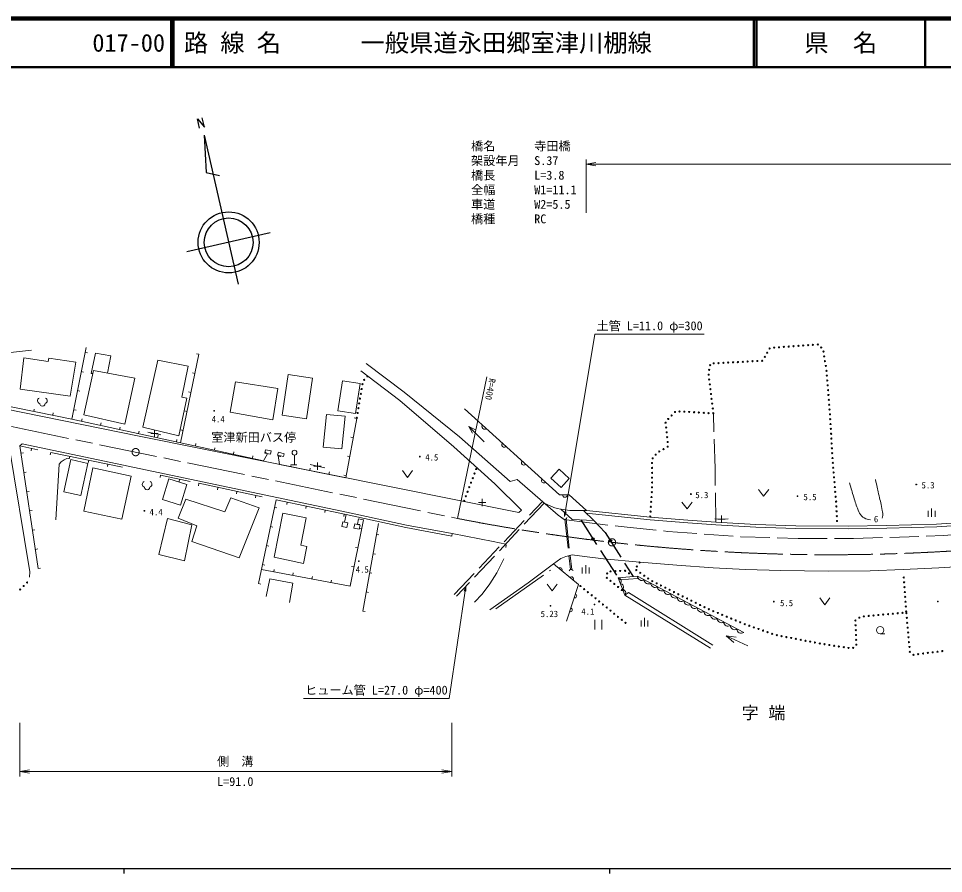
# Model space of a CAD drawing. Units: millimetres, scale not verified. Extents: x 40000 to 680000, y 20000 to 380000.
# Drawn here: x 146313 to 336779, y 204000 to 380000 of the extents above; entities that cross this region are included whole.
import ezdxf
from ezdxf.enums import TextEntityAlignment as Align

# ---------------------------------------------------------------- set-up
doc = ezdxf.new("R2010")
doc.units = ezdxf.units.MM
doc.header["$LTSCALE"] = 1000
doc.header["$PDMODE"] = 32
doc.header["$PDSIZE"] = 500
for name, pattern in [('CHAIN', [18.5, 12, -1.5, 3.5, -1.5]), ('DASHED', [7.5, 6, -1.5]), ('LONG_DASHED_DOTTED', [15.25, 12, -1.5, 0.25, -1.5])]:
    doc.linetypes.add(name, pattern=pattern)
for name, color, linetype, lineweight in [('M-BMK', 2, 'CHAIN', 13), ('M-BMK-SRVR', 3, 'Continuous', 25), ('M-STR-HTXT', 7, 'Continuous', 13), ('M-STR-STR1', 1, 'DASHED', 25), ('M-TTL', 2, 'Continuous', 140), ('M-TTL-BAND', 7, 'Continuous', 25), ('M-TTL-LINE', 7, 'Continuous', 50), ('M-WORK', 1, 'Continuous', 13)]:
    doc.layers.add(name, color=color, linetype=linetype, lineweight=lineweight)
for name, color, linetype in [('M-BMK-HTXT', 7, 'Continuous'), ('M-OTRS', 6, 'Continuous'), ('M-TTL-TXT', 7, 'Continuous')]:
    doc.layers.add(name, color=color, linetype=linetype)
doc.styles.add('ＭＳ ゴシック', font='')
doc.styles.get('ＭＳ ゴシック').set_extended_font_data('MS Gothic')

# ---------------------------------------------------------------- blocks, each defined once
blk = doc.blocks.new('plus')
at = {"color": 0, "linetype": 'Continuous', "lineweight": -2}
for p, q in [((-1.25, 0), (1.25, 0)), ((0, -1.25), (0, 1.25))]:
    blk.add_line(p, q, dxfattribs=at)
blk = doc.blocks.new('open_arrow')
at = {"color": 0, "linetype": 'Continuous', "lineweight": -2}
blk.add_lwpolyline([(7.5, 1.25), (0, 0), (7.5, -1.25)], dxfattribs=at)

msp = doc.modelspace()

# ---------------------------------------------------------------- linework, layer by layer
at = {"layer": 'M-BMK'}
msp.add_line((72411, 310929), (236711, 277082), dxfattribs=at)
for centre in [(170436, 290735), (268512, 272169)]:
    msp.add_circle(centre, 750, dxfattribs=at)
msp.add_arc((313633, 669616), 400000, 258.91259, 277.7576, dxfattribs=at)
at = {"layer": 'M-BMK-SRVR'}
for p, q in [((183611, 357434), (183177, 359324)), ((183177, 359324), (184594, 357653)), ((184594, 357653), (184148, 359549)), ((184512, 355962), (184975, 348331)), ((184512, 355962), (191547, 325337)), ((184975, 348331), (187707, 347669)), ((198152, 335882), (181002, 331942))]:
    msp.add_line(p, q, dxfattribs=at)
for radius in [6284, 5028]:
    msp.add_circle((189577, 333912), radius, dxfattribs=at)
at = {"layer": 'M-OTRS'}
for p in [(264616, 272858), (268202, 272442)]:
    msp.add_point(p, dxfattribs=at)
at = {"layer": 'M-STR-HTXT'}
for p, q in [((263191, 340000), (263191, 351000)), ((263191, 350000), (564594, 350000)), ((236711, 277082), (242723, 306263)), ((146598, 235000), (146598, 224000)), ((235507, 235000), (235507, 224000)), ((146598, 225000), (235507, 225000))]:
    msp.add_line(p, q, dxfattribs=at)
for points in [[(258746, 277460), (265000, 315000), (287500, 315000)], [(238402, 263100), (235000, 240000), (205000, 240000)]]:
    msp.add_lwpolyline(points, dxfattribs=at)
at = {"layer": 'M-STR-STR1'}
for p, q in [((262079, 276775), (269783, 264877)), ((267085, 274196), (264795, 276661)), ((267085, 274196), (272844, 265148))]:
    msp.add_line(p, q, dxfattribs=at)
at = {"layer": 'M-TTL'}
msp.add_line((680000, 380000), (40000, 380000), dxfattribs=at)
at = {"layer": 'M-TTL-BAND'}
for p, q in [((40000, 205000), (579000, 205000)), ((168000, 205000), (168000, 204000)), ((268000, 205000), (268000, 204000))]:
    msp.add_line(p, q, dxfattribs=at)
at = {"layer": 'M-TTL-LINE'}
for p, q in [((177750, 380000), (177750, 370000)), ((178250, 380000), (178250, 370000)), ((297750, 380000), (297750, 370000)), ((298250, 380000), (298250, 370000)), ((333000, 380000), (333000, 370000)), ((40000, 370000), (680000, 370000))]:
    msp.add_line(p, q, dxfattribs=at)
at = {"layer": 'M-WORK'}
for p, q in [((160014, 311249), (160504, 311152)), ((183439, 310873), (179666, 292681)), ((183439, 310873), (182949, 310974)), ((159238, 307325), (159729, 307228)), ((182627, 306956), (182137, 307058)), ((200583, 298373), (201865, 306723)), ((201865, 306723), (206880, 305953)), ((206880, 305953), (205598, 297603)), ((213015, 305415), (212053, 299270)), ((216631, 304849), (213015, 305415)), ((215670, 298704), (216631, 304849)), ((158463, 303401), (158953, 303304)), ((181814, 303039), (181325, 303141)), ((157307, 297553), (139075, 301188)), ((149461, 299117), (149559, 299607)), ((157687, 299477), (158178, 299380)), ((181002, 299123), (180512, 299224)), ((212053, 299270), (215670, 298704)), ((153384, 298335), (153482, 298825)), ((157307, 297553), (157405, 298043)), ((159299, 297119), (159405, 297607)), ((205598, 297603), (200583, 298373)), ((209056, 291785), (209712, 298516)), ((209712, 298516), (213566, 298140)), ((213566, 298140), (212909, 291409)), ((215947, 297693), (215455, 297782)), ((163207, 296267), (163314, 296756)), ((167115, 295415), (167222, 295904)), ((180189, 295206), (179700, 295308)), ((239016, 296031), (242183, 292888)), ((239016, 296031), (239764, 294655)), ((239016, 296031), (240398, 295294)), ((171024, 294564), (171130, 295052)), ((174316, 294563), (172944, 294839)), ((174316, 294563), (175618, 294277)), ((174932, 293712), (175038, 294201)), ((178840, 292861), (178947, 293349)), ((215234, 293757), (214742, 293846)), ((149002, 291510), (148897, 291022)), ((182749, 292009), (182855, 292498)), ((186657, 291158), (186763, 291646)), ((212909, 291409), (209056, 291785)), ((146827, 290505), (147321, 290579)), ((152957, 290674), (152856, 290184)), ((152957, 290674), (167697, 287619)), ((156874, 289862), (156772, 289373)), ((190565, 290306), (190672, 290794)), ((194473, 289454), (194580, 289943)), ((197044, 290501), (197180, 291225)), ((198191, 290285), (197044, 290501)), ((197180, 291225), (198327, 291010)), ((197610, 290395), (197182, 290653)), ((198327, 291010), (198191, 290285)), ((199825, 290714), (199671, 290105)), ((199671, 290105), (200852, 289806)), ((199815, 289802), (200311, 289871)), ((201007, 290415), (199825, 290714)), ((200852, 289806), (201007, 290415)), ((203146, 288136), (203146, 290136)), ((214521, 289821), (214029, 289910)), ((155648, 282571), (157110, 289193)), ((157110, 289193), (160619, 288418)), ((160619, 288418), (159157, 281797)), ((160791, 289051), (160689, 288561)), ((164707, 288239), (164606, 287749)), ((202383, 287740), (202481, 288231)), ((203646, 288136), (202646, 288136)), ((207870, 287847), (206360, 288210)), ((207870, 287847), (209410, 287506)), ((147419, 286549), (147914, 286623)), ((159750, 278598), (161631, 287475)), ((161631, 287475), (169488, 285810)), ((169488, 285810), (167607, 276932)), ((175558, 285978), (175453, 285489)), ((175558, 285978), (181687, 284664)), ((206305, 286954), (206403, 287445)), ((210227, 286168), (210325, 286659)), ((213808, 285885), (213316, 285974)), ((225353, 286925), (226403, 285525)), ((226403, 285525), (227453, 286925)), ((257623, 287227), (255952, 285407)), ((259734, 285288), (257623, 287227)), ((177260, 285216), (175946, 280978)), ((180952, 284071), (177260, 285216)), ((179469, 285140), (179364, 284651)), ((179638, 279834), (180952, 284071)), ((183470, 284320), (183365, 283831)), ((183470, 284320), (196479, 281537)), ((255952, 285407), (258063, 283468)), ((258063, 283468), (259734, 285288)), ((148012, 282593), (148506, 282667)), ((159157, 281797), (155648, 282571)), ((187381, 283483), (187277, 282994)), ((191293, 282647), (191188, 282158)), ((298694, 283046), (299744, 281646)), ((299744, 281646), (300794, 283046)), ((175946, 280978), (179638, 279834)), ((195204, 281810), (195100, 281321)), ((201653, 280459), (201548, 279970)), ((282915, 280460), (283965, 279060)), ((283965, 279060), (285015, 280460)), ((148604, 278637), (149099, 278711)), ((167607, 276932), (159750, 278598)), ((199012, 279342), (199501, 279239)), ((205565, 279624), (205460, 279135)), ((209477, 278790), (209372, 278301)), ((333636, 277398), (333636, 278623)), ((334336, 277398), (334336, 279148)), ((335036, 277398), (335036, 278623)), ((212896, 275459), (213088, 276395)), ((213088, 276395), (214120, 276183)), ((213389, 277955), (213284, 277466)), ((214120, 276183), (213928, 275247)), ((291054, 276961), (289677, 277020)), ((291054, 276961), (292445, 276973)), ((149197, 274682), (149692, 274756)), ((198193, 275426), (198682, 275324)), ((213928, 275247), (212896, 275459)), ((215347, 275098), (215538, 275967)), ((216487, 274848), (215347, 275098)), ((215538, 275967), (216678, 275717)), ((216097, 275929), (216587, 275827)), ((216965, 274937), (216475, 275036)), ((216678, 275717), (216487, 274848)), ((217180, 258023), (220416, 276071)), ((220004, 273772), (220496, 273684)), ((149790, 270726), (150284, 270800)), ((197374, 271511), (197864, 271409)), ((216175, 271016), (215685, 271114)), ((219298, 269835), (219790, 269747)), ((150382, 266770), (150877, 266844)), ((196555, 267596), (197045, 267493)), ((215384, 267095), (214894, 267193)), ((262407, 265735), (262407, 266960)), ((263107, 265735), (263107, 267485)), ((263807, 265735), (263807, 266960)), ((198862, 266118), (198954, 266609)), ((202794, 265383), (202886, 265874)), ((206726, 264648), (206818, 265139)), ((218592, 265898), (219084, 265809)), ((273784, 265231), (269783, 264877)), ((271144, 261296), (269783, 264877)), ((273784, 265231), (295644, 253633)), ((195736, 263680), (196226, 263578)), ((210658, 263913), (210750, 264405)), ((214590, 263178), (214682, 263670)), ((255143, 263573), (256193, 262173)), ((256193, 262173), (257243, 263573)), ((269940, 264465), (273896, 264691)), ((217886, 261960), (218378, 261872)), ((271144, 261296), (288816, 250414)), ((311306, 260723), (312356, 259323)), ((312356, 259323), (313406, 260723)), ((217180, 258023), (217672, 257935)), ((264953, 256195), (264953, 254195)), ((266453, 254195), (266453, 256195)), ((274530, 254851), (274530, 256076)), ((275230, 254851), (275230, 256601)), ((275930, 254851), (275930, 256076)), ((323732, 253337), (324732, 253337)), ((292000, 252929), (296503, 250889)), ((292000, 252929), (293574, 251557)), ((292000, 252929), (294070, 252651))]:
    msp.add_line(p, q, dxfattribs=at)
at = {"layer": 'M-WORK', "linetype": 'DASHED'}
for p, q in [((235989, 261435), (254209, 280582)), ((254583, 280258), (236534, 261119)), ((258785, 276927), (259974, 266560)), ((259050, 276936), (260238, 266569))]:
    msp.add_line(p, q, dxfattribs=at)
at = {"layer": 'M-WORK', "linetype": 'LONG_DASHED_DOTTED'}
msp.add_line((244633, 258512), (257016, 267253), dxfattribs=at)
at = {"layer": 'M-WORK'}
for points in [[(75000, 326422), (81928, 322442), (88120, 319346), (93585, 316907), (98182, 315289), (104022, 313671), (108853, 312685), (113122, 312052), (121425, 311231), (128532, 310809), (136623, 310739), (143402, 311137), (148960, 311700)], [(72873, 313693), (115449, 305313), (171166, 293996), (249368, 278325), (249900, 278825), (244398, 284241), (235919, 291840), (224802, 301339), (216816, 307461)], [(197610, 290395), (196744, 288960), (157307, 297553), (160215, 312270)], [(164672, 307007), (165355, 310559), (162134, 311122), (161289, 306948), (161598, 306895)], [(217886, 309013), (225696, 303103), (237095, 293862), (247553, 284665), (248984, 285111), (257427, 277793), (258647, 276878)], [(71998, 308459), (143637, 292939), (144294, 292314), (148647, 266123), (148588, 264993)], [(263191, 278204), (276348, 276829), (284122, 276171), (289874, 275795), (298117, 275279), (306365, 275044), (317165, 274973), (325079, 275067), (335390, 275373), (349764, 276312), (362066, 277569), (367614, 278266), (373824, 279183), (380342, 280449), (409072, 284435), (466326, 292697), (564594, 307150)], [(263248, 278751), (276400, 277376), (284163, 276720), (289909, 276344), (298142, 275828), (306374, 275594), (317163, 275523), (325067, 275617), (335364, 275922), (349718, 276860), (362004, 278115), (367539, 278811), (373731, 279726), (380252, 280992), (408995, 284979), (466247, 293241), (564514, 307694)], [(238158, 299649), (257689, 281965), (259706, 281918), (263248, 278751)], [(215947, 297693), (213732, 285466), (200036, 288211), (199777, 290078)], [(146598, 292029), (147087, 292437), (213861, 278394)], [(150382, 266770), (146598, 292029), (150320, 291226)], [(154015, 276832), (154719, 288274), (155079, 288727), (155688, 289180), (156251, 289431), (156767, 289524)], [(195736, 263680), (199348, 280951), (213749, 277878), (213471, 276346)], [(254583, 280258), (256568, 279346), (257209, 279128), (257975, 278971), (259804, 278705), (263248, 278751)], [(213861, 278394), (226175, 275673), (235580, 274008), (235507, 273450), (226094, 275222), (213749, 277878)], [(216097, 275929), (216316, 276982), (217338, 276784), (214594, 263177), (196345, 266588)], [(235580, 274008), (244061, 272326), (246636, 271823), (246709, 271562), (246636, 271073)], [(246220, 268766), (244777, 265916), (243335, 263594), (241787, 261518), (240239, 259865)], [(243376, 258273), (251233, 263855), (256440, 267725), (257988, 268812), (258988, 269281), (260302, 269609), (262835, 269281), (266752, 268765), (274281, 268108), (281856, 267451), (289338, 266889), (295976, 266584), (303270, 266349), (313027, 266232), (321682, 266326), (328460, 266607), (335848, 266935), (343729, 267405)], [(259178, 255931), (261617, 263484), (256440, 267725)], [(197324, 260999), (198063, 264646), (202824, 263755), (202120, 259815)], [(271144, 261296), (271886, 261863), (289282, 251012)]]:
    msp.add_lwpolyline(points, dxfattribs=at)
for points in [[(146658, 303720), (156954, 302289), (158150, 309279), (152545, 310100), (152451, 309372), (147432, 310146)], [(171906, 295857), (175002, 309649), (181265, 308452), (179963, 302049), (180948, 301838), (179330, 294098)], [(161743, 307565), (170233, 305947), (168240, 296495), (159773, 298441)], [(189888, 298968), (198706, 297404), (199738, 303831), (190966, 305222)], [(179188, 277140), (183050, 275576), (181971, 272339), (191736, 268993), (195864, 279266), (190024, 281330), (188804, 278445), (180783, 281072)], [(198989, 269117), (200772, 278194), (205533, 277232), (204430, 271556), (205697, 271298), (204993, 267780)], [(177002, 277104), (181990, 275760), (180504, 268395), (175219, 269677)]]:
    msp.add_lwpolyline(points, close=True, dxfattribs=at)
at = {"layer": 'M-WORK', "linetype": 'DASHED'}
for points in [[(258647, 276878), (261727, 276432), (271656, 275262), (279994, 274417), (295052, 273327), (306837, 272975), (318236, 272940), (336847, 273573), (354227, 274945), (376681, 277883), (466482, 290794), (565067, 304999)], [(289909, 276344), (289738, 287386), (289387, 298714)], [(257975, 278971), (260323, 276849), (264795, 276661), (262626, 278743)]]:
    msp.add_lwpolyline(points, dxfattribs=at)
at = {"layer": 'M-WORK'}
for centre, radius in [((301916, 312247), 125), ((302914, 312319), 125), ((303911, 312392), 125), ((304908, 312464), 125), ((305906, 312536), 125), ((306903, 312609), 125), ((307900, 312681), 125), ((308898, 312754), 125), ((309895, 312826), 125), ((310893, 312898), 125), ((311611, 312285), 125), ((299988, 310341), 125), ((300484, 311209), 125), ((300980, 312077), 125), ((312061, 311436), 125), ((312220, 310448), 125), ((288726, 308639), 125), ((289458, 309006), 125), ((290456, 309060), 125), ((291455, 309115), 125), ((292453, 309169), 125), ((293452, 309224), 125), ((294450, 309278), 125), ((295449, 309333), 125), ((296447, 309388), 125), ((297446, 309442), 125), ((298445, 309497), 125), ((299443, 309551), 125), ((312378, 309461), 125), ((312537, 308474), 125), ((288417, 306679), 125), ((288514, 307662), 125), ((312691, 307486), 125), ((217127, 304719), 125), ((217467, 305617), 125), ((218167, 306330), 125), ((288538, 305687), 125), ((288659, 304694), 125), ((312769, 306489), 125), ((312847, 305492), 125), ((216796, 302747), 125), ((216961, 303733), 125), ((288779, 303701), 125), ((312926, 304495), 125), ((313004, 303498), 125), ((216630, 301761), 125), ((288900, 302709), 125), ((289021, 301716), 125), ((313083, 302501), 125), ((313161, 301504), 125), ((216299, 299788), 125), ((216464, 300775), 125), ((281491, 298999), 125), ((282422, 299115), 125), ((283420, 299058), 125), ((284418, 299001), 125), ((285417, 298943), 125), ((289142, 300723), 125), ((289263, 299731), 125), ((313240, 300507), 125), ((313318, 299510), 125), ((215967, 297816), 125), ((216133, 298802), 125), ((280100, 297562), 125), ((280796, 298281), 125), ((286415, 298886), 125), ((287413, 298828), 125), ((288412, 298771), 125), ((289384, 298738), 125), ((313396, 298513), 125), ((313461, 297516), 125), ((279556, 296792), 125), ((279662, 295797), 125), ((313518, 296517), 125), ((313575, 295519), 125), ((279767, 294803), 125), ((279873, 293809), 125), ((313632, 294521), 125), ((313689, 293522), 125), ((279129, 291365), 125), ((279979, 292814), 125), ((279994, 291866), 125), ((313746, 292524), 125), ((313803, 291525), 125), ((203146, 290636), 500), ((276883, 289449), 125), ((277518, 290222), 125), ((278263, 290864), 125), ((313860, 290527), 125), ((313917, 289529), 125), ((276765, 287490), 125), ((276767, 288490), 125), ((313985, 288531), 125), ((314069, 287535), 125), ((240202, 286324), 125), ((240556, 287259), 125), ((276763, 286490), 125), ((314153, 286538), 125), ((239492, 284454), 125), ((239847, 285389), 125), ((276759, 284490), 125), ((276761, 285490), 125), ((314237, 285542), 125), ((314321, 284545), 125), ((238783, 282584), 125), ((239137, 283519), 125), ((276715, 282492), 125), ((276757, 283490), 125), ((314405, 283549), 125), ((314489, 282552), 125), ((238073, 280714), 125), ((238428, 281649), 125), ((276592, 280495), 125), ((276653, 281493), 125), ((314573, 281556), 125), ((314657, 280559), 125), ((276469, 278499), 125), ((276530, 279497), 125), ((314718, 279561), 125), ((314764, 278562), 125), ((276407, 277501), 125), ((314809, 277563), 125), ((314855, 276564), 125), ((273628, 267192), 125), ((274208, 268006), 125), ((267444, 264871), 125), ((267514, 265771), 125), ((268216, 266190), 125), ((269215, 266234), 125), ((270214, 266278), 125), ((271213, 266323), 125), ((272026, 265785), 125), ((273530, 266458), 125), ((274344, 265878), 125), ((275158, 265297), 125), ((275972, 264716), 125), ((328584, 264935), 125), ((147369, 263177), 125), ((148073, 263887), 125), ((262013, 263179), 125), ((268220, 264240), 125), ((268996, 263609), 125), ((269771, 262978), 125), ((276819, 264189), 125), ((277711, 263737), 125), ((278603, 263286), 125), ((279495, 262834), 125), ((328658, 263937), 125), ((328731, 262940), 125), ((146665, 262467), 125), ((262787, 262545), 125), ((263561, 261912), 125), ((264334, 261278), 125), ((270547, 262348), 125), ((280387, 262382), 125), ((281279, 261930), 125), ((282172, 261481), 125), ((283069, 261037), 125), ((328805, 261943), 125), ((328879, 260945), 125), ((265108, 260645), 125), ((265882, 260011), 125), ((266656, 259378), 125), ((283965, 260594), 125), ((284862, 260151), 125), ((285758, 259708), 125), ((286654, 259264), 125), ((328952, 259948), 125), ((329026, 258951), 125), ((267429, 258744), 125), ((268203, 258111), 125), ((268977, 257477), 125), ((287551, 258821), 125), ((288453, 258390), 125), ((289377, 258007), 125), ((290300, 257624), 125), ((291224, 257242), 125), ((321376, 257025), 125), ((322372, 257116), 125), ((323368, 257206), 125), ((324364, 257296), 125), ((325360, 257386), 125), ((326356, 257476), 125), ((327352, 257567), 125), ((328347, 257657), 125), ((329100, 257954), 125), ((329128, 257602), 125), ((269751, 256844), 125), ((270524, 256210), 125), ((271298, 255577), 125), ((292148, 256859), 125), ((293072, 256476), 125), ((293996, 256094), 125), ((294920, 255711), 125), ((295847, 255338), 125), ((318633, 256092), 125), ((319451, 256654), 125), ((320380, 256935), 125), ((329219, 256606), 125), ((329310, 255610), 125), ((296790, 255003), 125), ((297732, 254668), 125), ((298674, 254334), 125), ((299617, 253999), 125), ((300559, 253664), 125), ((301501, 253329), 125), ((318674, 255093), 125), ((318715, 254094), 125), ((323732, 254087), 750), ((329401, 254614), 125), ((329492, 253619), 125), ((302458, 253048), 125), ((303440, 252859), 125), ((304422, 252670), 125), ((305404, 252481), 125), ((306386, 252292), 125), ((307368, 252103), 125), ((308350, 251914), 125), ((309332, 251725), 125), ((310314, 251536), 125), ((311296, 251347), 125), ((318755, 253095), 125), ((318796, 252096), 125), ((329583, 252623), 125), ((329674, 251627), 125), ((312283, 251190), 125), ((313271, 251036), 125), ((314260, 250883), 125), ((315248, 250730), 125), ((316236, 250577), 125), ((317224, 250423), 125), ((318172, 250433), 125), ((318837, 251097), 125), ((329764, 250631), 125), ((329855, 249635), 125), ((333556, 249402), 125), ((334548, 249531), 125), ((335540, 249659), 125), ((336531, 249787), 125), ((330581, 249018), 125), ((331573, 249146), 125), ((332564, 249274), 125)]:
    msp.add_circle(centre, radius, dxfattribs=at)
for centre, radius, start, end in [((150835, 301331), 599, 113.44836, 257.2818), ((151638, 301331), 599, 282.7182, 66.55164), ((151237, 300714), 534, 176.52859, 3.47141), ((242235, 295958), 500, 137.84124, 317.84124), ((246312, 292266), 500, 137.84124, 317.84124), ((250389, 288575), 500, 137.84124, 317.84124), ((172398, 284141), 599, 113.44836, 257.2818), ((173201, 284141), 599, 282.7182, 66.55164), ((254466, 284883), 500, 137.84124, 317.84124), ((172799, 283524), 534, 176.52859, 3.47141), ((258841, 281938), 500, 178.66778, 358.66778), ((258811, 277254), 398, 182.7571, 7.76769), ((257868, 266555), 400, 320.67417, 140.67417), ((260120, 266141), 444, 30.97617, 158.0518), ((260189, 264654), 400, 320.67417, 140.67417), ((269721, 264170), 709, 316.66268, 84.94216), ((274630, 265176), 848, 176.27914, 307.82186), ((270174, 262977), 709, 316.66268, 84.94216), ((275997, 264451), 848, 176.27914, 307.82186), ((277363, 263726), 848, 176.27914, 307.82186), ((278729, 263001), 848, 176.27914, 307.82186), ((260859, 261135), 400, 252.10051, 72.10051), ((270628, 261783), 709, 316.66268, 84.94216), ((280095, 262276), 848, 176.27914, 307.82186), ((281461, 261551), 848, 176.27914, 307.82186), ((282828, 260827), 848, 176.27914, 307.82186), ((284194, 260102), 848, 176.27914, 307.82186), ((285560, 259377), 848, 176.27914, 307.82186), ((259937, 258280), 400, 252.10051, 72.10051), ((286926, 258652), 848, 176.27914, 307.82186), ((288293, 257927), 848, 176.27914, 307.82186), ((289659, 257202), 848, 176.27914, 307.82186), ((291025, 256477), 848, 176.27914, 307.82186), ((292391, 255752), 848, 176.27914, 307.82186), ((293757, 255027), 848, 176.27914, 307.82186), ((295124, 254303), 848, 176.27914, 307.82186)]:
    msp.add_arc(centre, radius, start, end, dxfattribs=at)
for points, knots in [([(317441, 284437), (317824, 283021), (317925, 282637), (318286, 281498), (318621, 280439), (318771, 279829), (319208, 278808), (319419, 278318), (319527, 278019), (319881, 277620), (320066, 277411), (320218, 277339), (320459, 277198), (320920, 276928), (321180, 276923), (321773, 276823)], [0, 0, 0, 0, 1, 1, 1, 2, 2, 2, 3, 3, 3, 4, 4, 4, 5, 5, 5, 5]), ([(324149, 277151), (324223, 277395), (324232, 277491), (324259, 277714), (324325, 278264), (324175, 278574), (324087, 279121), (323894, 280313), (323675, 280960), (323415, 282139), (323156, 283305), (323076, 283670), (322758, 285125)], [0, 0, 0, 0, 1, 1, 1, 2, 2, 2, 3, 3, 3, 4, 4, 4, 4])]:
    msp.add_open_spline(points, degree=3, knots=knots, dxfattribs=at)

# ---------------------------------------------------------------- block references
at = {"layer": 'M-STR-HTXT', "xscale": 267, "yscale": 267}
for p in [(263191, 350000), (146598, 225000)]:
    msp.add_blockref('open_arrow', p, dxfattribs=at)
at = {"layer": 'M-STR-HTXT'}
for p, xscale, yscale, rotation in [((258746, 277460), 133, 133, 80.5), ((238402, 263100), 133, 133, 261.6), ((235507, 225000), 267, 267, 180)]:
    msp.add_blockref('open_arrow', p, dxfattribs=dict(at, xscale=xscale, yscale=yscale, rotation=rotation))
at = {"layer": 'M-WORK'}
for p, xscale, yscale in [((186595, 299232), 120, 120), ((174316, 294563), 600, 600), ((228945, 289812), 120, 120), ((207870, 287847), 600, 600), ((331183, 284086), 120, 120), ((284778, 282116), 120, 120), ((241793, 280372), 600, 600), ((306732, 281694), 120, 120), ((172233, 278642), 120, 120), ((291054, 276961), 600, 600), ((216403, 268299), 120, 120), ((255877, 259090), 120, 120), ((264901, 259354), 120, 120), ((301841, 259961), 120, 120), ((335598, 259996), 120, 120)]:
    msp.add_blockref('plus', p, dxfattribs=dict(at, xscale=xscale, yscale=yscale))

# ---------------------------------------------------------------- texts
at = {"layer": 'M-BMK-HTXT', "insert": (300730, 236948), "char_height": 2566, "attachment_point": 5, "style": 'ＭＳ ゴシック'}
msp.add_mtext('\\T1.57;字端', dxfattribs=at)
at = {"layer": 'M-STR-HTXT', "style": 'ＭＳ ゴシック'}
for s, p in [('橋名', (239500, 353750)), ('寺田橋', (252500, 353750)), ('架設年月', (239500, 350750)), ('S.37', (252500, 350750)), ('橋長', (239500, 347750)), ('L=3.8', (252500, 347750)), ('全幅', (239500, 344750)), ('W1=11.1', (252500, 344750)), ('車道', (239500, 341750)), ('W2=5.5', (252500, 341750)), ('橋種', (239500, 338750)), ('RC', (252500, 338750))]:
    msp.add_text(s, height=1833, dxfattribs=at).set_placement(p, align=Align.MIDDLE_LEFT)
for s, p in [('土管 L=11.0 φ=300', (276250, 316750)), ('ヒューム管 L=27.0 φ=400', (220000, 241750)), ('側\u3000溝', (190952, 227086))]:
    msp.add_text(s, height=1833, dxfattribs=at).set_placement(p, align=Align.MIDDLE_CENTER)
msp.add_text('R=400', height=1320, rotation=258.359, dxfattribs=at).set_placement((243497, 303691), align=Align.MIDDLE_CENTER)
msp.add_text('L=91.0', height=1833, dxfattribs=at).set_placement((190952, 221466), align=Align.BOTTOM_CENTER)
at = {"layer": 'M-TTL-TXT', "style": 'ＭＳ ゴシック'}
for s, p in [('路 線 名', (180380, 375000)), ('一般県道永田郷室津川棚線', (216734, 375000)), ('017-00', (161521, 375000))]:
    msp.add_text(s, height=3666, dxfattribs=at).set_placement(p, align=Align.MIDDLE_LEFT)
msp.add_text('県\u3000名', height=3666, dxfattribs=at).set_placement((315625, 375000), align=Align.MIDDLE_CENTER)
at = {"layer": 'M-WORK', "style": 'ＭＳ ゴシック'}
for s, height, p in [('4.4', 1320, (187436, 297527)), ('室津新田バス停', 1833, (194749, 293801)), ('4.5', 1320, (231415, 289671)), ('5.3', 1320, (333599, 283930)), ('5.3', 1320, (287025, 281922)), ('5.5', 1320, (309295, 281500)), ('4.4', 1320, (174646, 278411)), ('6', 1320, (322895, 276956)), ('4.5', 1320, (217103, 266586)), ('5.5', 1320, (304466, 259686)), ('5.23', 1320, (255625, 257439)), ('4.1', 1320, (263541, 257914))]:
    msp.add_text(s, height=height, dxfattribs=at).set_placement(p, align=Align.MIDDLE_CENTER)

doc.saveas('drawing.dxf')
